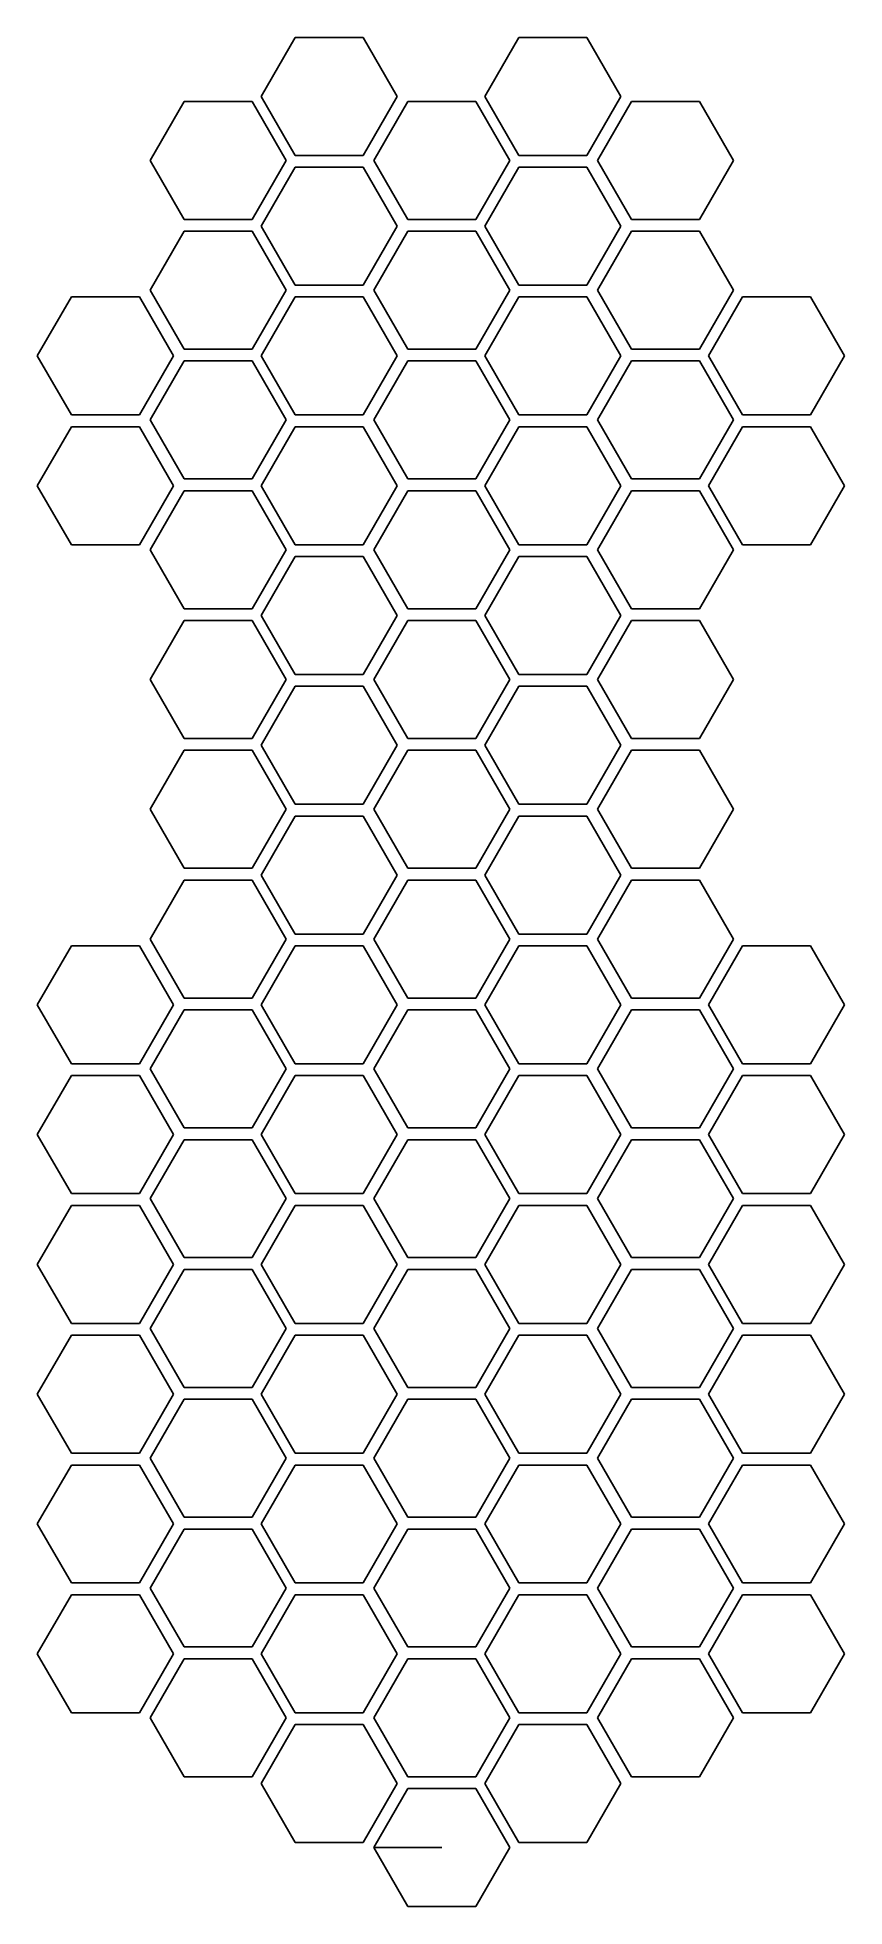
# Model space of a CAD drawing. Header units: millimetres. Extents: x -27 to 27, y -63 to 64.
import ezdxf

# ---------------------------------------------------------------- set-up
doc = ezdxf.new("R2010")
doc.units = ezdxf.units.MM
doc.layers.get('0').update_dxf_attribs({"linetype": 'CONTINUOUS'})

msp = doc.modelspace()

# ---------------------------------------------------------------- linework, layer by layer
for p, q in [((-9.9, 63.78, 0), (-12.21, 59.78, 0)), ((-5.28, 63.78, 0), (-9.9, 63.78, 0)), ((-2.97, 59.78, 0), (-5.28, 63.78, 0)), ((5.28, 63.78, 0), (2.97, 59.78, 0)), ((9.9, 63.78, 0), (5.28, 63.78, 0)), ((12.21, 59.78, 0), (9.9, 63.78, 0)), ((-12.21, 59.78, 0), (-9.9, 55.78, 0)), ((-5.28, 55.78, 0), (-2.97, 59.78, 0)), ((2.97, 59.78, 0), (5.28, 55.78, 0)), ((9.9, 55.78, 0), (12.21, 59.78, 0)), ((-17.43, 59.44, 0), (-19.73, 55.44, 0)), ((-12.81, 59.44, 0), (-17.43, 59.44, 0)), ((-10.5, 55.44, 0), (-12.81, 59.44, 0)), ((-2.25, 59.44, 0), (-4.55, 55.44, 0)), ((2.37, 59.44, 0), (-2.25, 59.44, 0)), ((4.68, 55.44, 0), (2.37, 59.44, 0)), ((12.93, 59.44, 0), (10.63, 55.44, 0)), ((17.55, 59.44, 0), (12.93, 59.44, 0)), ((19.86, 55.44, 0), (17.55, 59.44, 0)), ((-9.9, 55.78, 0), (-5.28, 55.78, 0)), ((5.28, 55.78, 0), (9.9, 55.78, 0)), ((-19.73, 55.44, 0), (-17.43, 51.44, 0)), ((-12.81, 51.44, 0), (-10.5, 55.44, 0)), ((-9.9, 54.98, 0), (-12.21, 50.98, 0)), ((-5.28, 54.98, 0), (-9.9, 54.98, 0)), ((-2.97, 50.98, 0), (-5.28, 54.98, 0)), ((-4.55, 55.44, 0), (-2.25, 51.44, 0)), ((2.37, 51.44, 0), (4.68, 55.44, 0)), ((5.28, 54.98, 0), (2.97, 50.98, 0)), ((9.9, 54.98, 0), (5.28, 54.98, 0)), ((12.21, 50.98, 0), (9.9, 54.98, 0)), ((10.63, 55.44, 0), (12.93, 51.44, 0)), ((17.55, 51.44, 0), (19.86, 55.44, 0)), ((-17.43, 51.44, 0), (-12.81, 51.44, 0)), ((-12.21, 50.98, 0), (-9.9, 46.98, 0)), ((-5.28, 46.98, 0), (-2.97, 50.98, 0)), ((-2.25, 51.44, 0), (2.37, 51.44, 0)), ((2.97, 50.98, 0), (5.28, 46.98, 0)), ((9.9, 46.98, 0), (12.21, 50.98, 0)), ((12.93, 51.44, 0), (17.55, 51.44, 0)), ((-17.43, 50.64, 0), (-19.73, 46.64, 0)), ((-12.81, 50.64, 0), (-17.43, 50.64, 0)), ((-10.5, 46.64, 0), (-12.81, 50.64, 0)), ((-2.25, 50.64, 0), (-4.55, 46.64, 0)), ((2.37, 50.64, 0), (-2.25, 50.64, 0)), ((4.68, 46.64, 0), (2.37, 50.64, 0)), ((12.93, 50.64, 0), (10.63, 46.64, 0)), ((17.55, 50.64, 0), (12.93, 50.64, 0)), ((19.86, 46.64, 0), (17.55, 50.64, 0)), ((-9.9, 46.98, 0), (-5.28, 46.98, 0)), ((5.28, 46.98, 0), (9.9, 46.98, 0)), ((-25.08, 46.18, 0), (-27.39, 42.18, 0)), ((-20.46, 46.18, 0), (-25.08, 46.18, 0)), ((-18.15, 42.18, 0), (-20.46, 46.18, 0)), ((-19.73, 46.64, 0), (-17.43, 42.64, 0)), ((-12.81, 42.64, 0), (-10.5, 46.64, 0)), ((-9.9, 46.18, 0), (-12.21, 42.18, 0)), ((-5.28, 46.18, 0), (-9.9, 46.18, 0)), ((-2.97, 42.18, 0), (-5.28, 46.18, 0)), ((-4.55, 46.64, 0), (-2.25, 42.64, 0)), ((2.37, 42.64, 0), (4.68, 46.64, 0)), ((5.28, 46.18, 0), (2.97, 42.18, 0)), ((9.9, 46.18, 0), (5.28, 46.18, 0)), ((12.21, 42.18, 0), (9.9, 46.18, 0)), ((10.63, 46.64, 0), (12.93, 42.64, 0)), ((17.55, 42.64, 0), (19.86, 46.64, 0)), ((20.46, 46.18, 0), (18.15, 42.18, 0)), ((25.08, 46.18, 0), (20.46, 46.18, 0)), ((27.39, 42.18, 0), (25.08, 46.18, 0)), ((-27.39, 42.18, 0), (-25.08, 38.18, 0)), ((-20.46, 38.18, 0), (-18.15, 42.18, 0)), ((-17.43, 41.84, 0), (-19.73, 37.84, 0)), ((-17.43, 42.64, 0), (-12.81, 42.64, 0)), ((-12.81, 41.84, 0), (-17.43, 41.84, 0)), ((-10.5, 37.84, 0), (-12.81, 41.84, 0)), ((-12.21, 42.18, 0), (-9.9, 38.18, 0)), ((-5.28, 38.18, 0), (-2.97, 42.18, 0)), ((-2.25, 41.84, 0), (-4.55, 37.84, 0)), ((-2.25, 42.64, 0), (2.37, 42.64, 0)), ((2.37, 41.84, 0), (-2.25, 41.84, 0)), ((4.68, 37.84, 0), (2.37, 41.84, 0)), ((2.97, 42.18, 0), (5.28, 38.18, 0)), ((9.9, 38.18, 0), (12.21, 42.18, 0)), ((12.93, 41.84, 0), (10.63, 37.84, 0)), ((12.93, 42.64, 0), (17.55, 42.64, 0)), ((17.55, 41.84, 0), (12.93, 41.84, 0)), ((19.86, 37.84, 0), (17.55, 41.84, 0)), ((18.15, 42.18, 0), (20.46, 38.18, 0)), ((25.08, 38.18, 0), (27.39, 42.18, 0)), ((-25.08, 38.18, 0), (-20.46, 38.18, 0)), ((-9.9, 38.18, 0), (-5.28, 38.18, 0)), ((5.28, 38.18, 0), (9.9, 38.18, 0)), ((20.46, 38.18, 0), (25.08, 38.18, 0)), ((-25.08, 37.38, 0), (-27.39, 33.38, 0)), ((-20.46, 37.38, 0), (-25.08, 37.38, 0)), ((-18.15, 33.38, 0), (-20.46, 37.38, 0)), ((-19.73, 37.84, 0), (-17.43, 33.84, 0)), ((-12.81, 33.84, 0), (-10.5, 37.84, 0)), ((-9.9, 37.38, 0), (-12.21, 33.38, 0)), ((-5.28, 37.38, 0), (-9.9, 37.38, 0)), ((-2.97, 33.38, 0), (-5.28, 37.38, 0)), ((-4.55, 37.84, 0), (-2.25, 33.84, 0)), ((2.37, 33.84, 0), (4.68, 37.84, 0)), ((5.28, 37.38, 0), (2.97, 33.38, 0)), ((9.9, 37.38, 0), (5.28, 37.38, 0)), ((12.21, 33.38, 0), (9.9, 37.38, 0)), ((10.63, 37.84, 0), (12.93, 33.84, 0)), ((17.55, 33.84, 0), (19.86, 37.84, 0)), ((20.46, 37.38, 0), (18.15, 33.38, 0)), ((25.08, 37.38, 0), (20.46, 37.38, 0)), ((27.39, 33.38, 0), (25.08, 37.38, 0)), ((-27.39, 33.38, 0), (-25.08, 29.38, 0)), ((-20.46, 29.38, 0), (-18.15, 33.38, 0)), ((-17.43, 33.04, 0), (-19.73, 29.04, 0)), ((-17.43, 33.84, 0), (-12.81, 33.84, 0)), ((-12.81, 33.04, 0), (-17.43, 33.04, 0)), ((-10.5, 29.04, 0), (-12.81, 33.04, 0)), ((-12.21, 33.38, 0), (-9.9, 29.38, 0)), ((-5.28, 29.38, 0), (-2.97, 33.38, 0)), ((-2.25, 33.04, 0), (-4.55, 29.04, 0)), ((-2.25, 33.84, 0), (2.37, 33.84, 0)), ((2.37, 33.04, 0), (-2.25, 33.04, 0)), ((4.68, 29.04, 0), (2.37, 33.04, 0)), ((2.97, 33.38, 0), (5.28, 29.38, 0)), ((9.9, 29.38, 0), (12.21, 33.38, 0)), ((12.93, 33.04, 0), (10.63, 29.04, 0)), ((12.93, 33.84, 0), (17.55, 33.84, 0)), ((17.55, 33.04, 0), (12.93, 33.04, 0)), ((19.86, 29.04, 0), (17.55, 33.04, 0)), ((18.15, 33.38, 0), (20.46, 29.38, 0)), ((25.08, 29.38, 0), (27.39, 33.38, 0)), ((-25.08, 29.38, 0), (-20.46, 29.38, 0)), ((-9.9, 29.38, 0), (-5.28, 29.38, 0)), ((5.28, 29.38, 0), (9.9, 29.38, 0)), ((20.46, 29.38, 0), (25.08, 29.38, 0)), ((-19.73, 29.04, 0), (-17.43, 25.04, 0)), ((-12.81, 25.04, 0), (-10.5, 29.04, 0)), ((-9.9, 28.58, 0), (-12.21, 24.58, 0)), ((-5.28, 28.58, 0), (-9.9, 28.58, 0)), ((-2.97, 24.58, 0), (-5.28, 28.58, 0)), ((-4.55, 29.04, 0), (-2.25, 25.04, 0)), ((2.37, 25.04, 0), (4.68, 29.04, 0)), ((5.28, 28.58, 0), (2.97, 24.58, 0)), ((9.9, 28.58, 0), (5.28, 28.58, 0)), ((12.21, 24.58, 0), (9.9, 28.58, 0)), ((10.63, 29.04, 0), (12.93, 25.04, 0)), ((17.55, 25.04, 0), (19.86, 29.04, 0)), ((-17.43, 24.24, 0), (-19.73, 20.24, 0)), ((-17.43, 25.04, 0), (-12.81, 25.04, 0)), ((-12.81, 24.24, 0), (-17.43, 24.24, 0)), ((-10.5, 20.24, 0), (-12.81, 24.24, 0)), ((-12.21, 24.58, 0), (-9.9, 20.58, 0)), ((-5.28, 20.58, 0), (-2.97, 24.58, 0)), ((-2.25, 24.24, 0), (-4.55, 20.24, 0)), ((-2.25, 25.04, 0), (2.37, 25.04, 0)), ((2.37, 24.24, 0), (-2.25, 24.24, 0)), ((4.68, 20.24, 0), (2.37, 24.24, 0)), ((2.97, 24.58, 0), (5.28, 20.58, 0)), ((9.9, 20.58, 0), (12.21, 24.58, 0)), ((12.93, 24.24, 0), (10.63, 20.24, 0)), ((12.93, 25.04, 0), (17.55, 25.04, 0)), ((17.55, 24.24, 0), (12.93, 24.24, 0)), ((19.86, 20.24, 0), (17.55, 24.24, 0)), ((-9.9, 20.58, 0), (-5.28, 20.58, 0)), ((5.28, 20.58, 0), (9.9, 20.58, 0)), ((-19.73, 20.24, 0), (-17.43, 16.24, 0)), ((-12.81, 16.24, 0), (-10.5, 20.24, 0)), ((-9.9, 19.78, 0), (-12.21, 15.78, 0)), ((-5.28, 19.78, 0), (-9.9, 19.78, 0)), ((-2.97, 15.78, 0), (-5.28, 19.78, 0)), ((-4.55, 20.24, 0), (-2.25, 16.24, 0)), ((2.37, 16.24, 0), (4.68, 20.24, 0)), ((5.28, 19.78, 0), (2.97, 15.78, 0)), ((9.9, 19.78, 0), (5.28, 19.78, 0)), ((12.21, 15.78, 0), (9.9, 19.78, 0)), ((10.63, 20.24, 0), (12.93, 16.24, 0)), ((17.55, 16.24, 0), (19.86, 20.24, 0)), ((-17.43, 15.44, 0), (-19.73, 11.44, 0)), ((-17.43, 16.24, 0), (-12.81, 16.24, 0)), ((-12.81, 15.44, 0), (-17.43, 15.44, 0)), ((-10.5, 11.44, 0), (-12.81, 15.44, 0)), ((-12.21, 15.78, 0), (-9.9, 11.78, 0)), ((-5.28, 11.78, 0), (-2.97, 15.78, 0)), ((-2.25, 15.44, 0), (-4.55, 11.44, 0)), ((-2.25, 16.24, 0), (2.37, 16.24, 0)), ((2.37, 15.44, 0), (-2.25, 15.44, 0)), ((4.68, 11.44, 0), (2.37, 15.44, 0)), ((2.97, 15.78, 0), (5.28, 11.78, 0)), ((9.9, 11.78, 0), (12.21, 15.78, 0)), ((12.93, 15.44, 0), (10.63, 11.44, 0)), ((12.93, 16.24, 0), (17.55, 16.24, 0)), ((17.55, 15.44, 0), (12.93, 15.44, 0)), ((19.86, 11.44, 0), (17.55, 15.44, 0)), ((-19.73, 11.44, 0), (-17.43, 7.44, 0)), ((-12.81, 7.44, 0), (-10.5, 11.44, 0)), ((-9.9, 11.78, 0), (-5.28, 11.78, 0)), ((-4.55, 11.44, 0), (-2.25, 7.44, 0)), ((2.37, 7.44, 0), (4.68, 11.44, 0)), ((5.28, 11.78, 0), (9.9, 11.78, 0)), ((10.63, 11.44, 0), (12.93, 7.44, 0)), ((17.55, 7.44, 0), (19.86, 11.44, 0)), ((-9.9, 10.98, 0), (-12.21, 6.98, 0)), ((-5.28, 10.98, 0), (-9.9, 10.98, 0)), ((-2.97, 6.98, 0), (-5.28, 10.98, 0)), ((5.28, 10.98, 0), (2.97, 6.98, 0)), ((9.9, 10.98, 0), (5.28, 10.98, 0)), ((12.21, 6.98, 0), (9.9, 10.98, 0)), ((-17.43, 6.64, 0), (-19.73, 2.64, 0)), ((-17.43, 7.44, 0), (-12.81, 7.44, 0)), ((-12.81, 6.64, 0), (-17.43, 6.64, 0)), ((-10.5, 2.64, 0), (-12.81, 6.64, 0)), ((-12.21, 6.98, 0), (-9.9, 2.98, 0)), ((-5.28, 2.98, 0), (-2.97, 6.98, 0)), ((-2.25, 6.64, 0), (-4.55, 2.64, 0)), ((-2.25, 7.44, 0), (2.37, 7.44, 0)), ((2.37, 6.64, 0), (-2.25, 6.64, 0)), ((4.68, 2.64, 0), (2.37, 6.64, 0)), ((2.97, 6.98, 0), (5.28, 2.98, 0)), ((9.9, 2.98, 0), (12.21, 6.98, 0)), ((12.93, 6.64, 0), (10.63, 2.64, 0)), ((12.93, 7.44, 0), (17.55, 7.44, 0)), ((17.55, 6.64, 0), (12.93, 6.64, 0)), ((19.86, 2.64, 0), (17.55, 6.64, 0)), ((-19.73, 2.64, 0), (-17.43, -1.36, 0)), ((-12.81, -1.36, 0), (-10.5, 2.64, 0)), ((-9.9, 2.98, 0), (-5.28, 2.98, 0)), ((-4.55, 2.64, 0), (-2.25, -1.36, 0)), ((2.37, -1.36, 0), (4.68, 2.64, 0)), ((5.28, 2.98, 0), (9.9, 2.98, 0)), ((10.63, 2.64, 0), (12.93, -1.36, 0)), ((17.55, -1.36, 0), (19.86, 2.64, 0)), ((-25.08, 2.18, 0), (-27.39, -1.82, 0)), ((-20.46, 2.18, 0), (-25.08, 2.18, 0)), ((-18.15, -1.82, 0), (-20.46, 2.18, 0)), ((-9.9, 2.18, 0), (-12.21, -1.82, 0)), ((-5.28, 2.18, 0), (-9.9, 2.18, 0)), ((-2.97, -1.82, 0), (-5.28, 2.18, 0)), ((5.28, 2.18, 0), (2.97, -1.82, 0)), ((9.9, 2.18, 0), (5.28, 2.18, 0)), ((12.21, -1.82, 0), (9.9, 2.18, 0)), ((20.46, 2.18, 0), (18.15, -1.82, 0)), ((25.08, 2.18, 0), (20.46, 2.18, 0)), ((27.39, -1.82, 0), (25.08, 2.18, 0)), ((-27.39, -1.82, 0), (-25.08, -5.82, 0)), ((-20.46, -5.82, 0), (-18.15, -1.82, 0)), ((-17.43, -2.16, 0), (-19.73, -6.16, 0)), ((-17.43, -1.36, 0), (-12.81, -1.36, 0)), ((-12.81, -2.16, 0), (-17.43, -2.16, 0)), ((-10.5, -6.16, 0), (-12.81, -2.16, 0)), ((-12.21, -1.82, 0), (-9.9, -5.82, 0)), ((-5.28, -5.82, 0), (-2.97, -1.82, 0)), ((-2.25, -2.16, 0), (-4.55, -6.16, 0)), ((-2.25, -1.36, 0), (2.37, -1.36, 0)), ((2.37, -2.16, 0), (-2.25, -2.16, 0)), ((4.68, -6.16, 0), (2.37, -2.16, 0)), ((2.97, -1.82, 0), (5.28, -5.82, 0)), ((9.9, -5.82, 0), (12.21, -1.82, 0)), ((12.93, -2.16, 0), (10.63, -6.16, 0)), ((12.93, -1.36, 0), (17.55, -1.36, 0)), ((17.55, -2.16, 0), (12.93, -2.16, 0)), ((19.86, -6.16, 0), (17.55, -2.16, 0)), ((18.15, -1.82, 0), (20.46, -5.82, 0)), ((25.08, -5.82, 0), (27.39, -1.82, 0)), ((-25.08, -5.82, 0), (-20.46, -5.82, 0)), ((-19.73, -6.16, 0), (-17.43, -10.16, 0)), ((-12.81, -10.16, 0), (-10.5, -6.16, 0)), ((-9.9, -5.82, 0), (-5.28, -5.82, 0)), ((-4.55, -6.16, 0), (-2.25, -10.16, 0)), ((2.37, -10.16, 0), (4.68, -6.16, 0)), ((5.28, -5.82, 0), (9.9, -5.82, 0)), ((10.63, -6.16, 0), (12.93, -10.16, 0)), ((17.55, -10.16, 0), (19.86, -6.16, 0)), ((20.46, -5.82, 0), (25.08, -5.82, 0)), ((-25.08, -6.62, 0), (-27.39, -10.62, 0)), ((-20.46, -6.62, 0), (-25.08, -6.62, 0)), ((-18.15, -10.62, 0), (-20.46, -6.62, 0)), ((-9.9, -6.62, 0), (-12.21, -10.62, 0)), ((-5.28, -6.62, 0), (-9.9, -6.62, 0)), ((-2.97, -10.62, 0), (-5.28, -6.62, 0)), ((5.28, -6.62, 0), (2.97, -10.62, 0)), ((9.9, -6.62, 0), (5.28, -6.62, 0)), ((12.21, -10.62, 0), (9.9, -6.62, 0)), ((20.46, -6.62, 0), (18.15, -10.62, 0)), ((25.08, -6.62, 0), (20.46, -6.62, 0)), ((27.39, -10.62, 0), (25.08, -6.62, 0)), ((-27.39, -10.62, 0), (-25.08, -14.62, 0)), ((-20.46, -14.62, 0), (-18.15, -10.62, 0)), ((-17.43, -10.96, 0), (-19.73, -14.96, 0)), ((-17.43, -10.16, 0), (-12.81, -10.16, 0)), ((-12.81, -10.96, 0), (-17.43, -10.96, 0)), ((-10.5, -14.96, 0), (-12.81, -10.96, 0)), ((-12.21, -10.62, 0), (-9.9, -14.62, 0)), ((-5.28, -14.62, 0), (-2.97, -10.62, 0)), ((-2.25, -10.96, 0), (-4.55, -14.96, 0)), ((-2.25, -10.16, 0), (2.37, -10.16, 0)), ((2.37, -10.96, 0), (-2.25, -10.96, 0)), ((4.68, -14.96, 0), (2.37, -10.96, 0)), ((2.97, -10.62, 0), (5.28, -14.62, 0)), ((9.9, -14.62, 0), (12.21, -10.62, 0)), ((12.93, -10.96, 0), (10.63, -14.96, 0)), ((12.93, -10.16, 0), (17.55, -10.16, 0)), ((17.55, -10.96, 0), (12.93, -10.96, 0)), ((19.86, -14.96, 0), (17.55, -10.96, 0)), ((18.15, -10.62, 0), (20.46, -14.62, 0)), ((25.08, -14.62, 0), (27.39, -10.62, 0)), ((-25.08, -14.62, 0), (-20.46, -14.62, 0)), ((-19.73, -14.96, 0), (-17.43, -18.96, 0)), ((-12.81, -18.96, 0), (-10.5, -14.96, 0)), ((-9.9, -14.62, 0), (-5.28, -14.62, 0)), ((-4.55, -14.96, 0), (-2.25, -18.96, 0)), ((2.37, -18.96, 0), (4.68, -14.96, 0)), ((5.28, -14.62, 0), (9.9, -14.62, 0)), ((10.63, -14.96, 0), (12.93, -18.96, 0)), ((17.55, -18.96, 0), (19.86, -14.96, 0)), ((20.46, -14.62, 0), (25.08, -14.62, 0)), ((-25.08, -15.42, 0), (-27.39, -19.42, 0)), ((-20.46, -15.42, 0), (-25.08, -15.42, 0)), ((-18.15, -19.42, 0), (-20.46, -15.42, 0)), ((-9.9, -15.42, 0), (-12.21, -19.42, 0)), ((-5.28, -15.42, 0), (-9.9, -15.42, 0)), ((-2.97, -19.42, 0), (-5.28, -15.42, 0)), ((5.28, -15.42, 0), (2.97, -19.42, 0)), ((9.9, -15.42, 0), (5.28, -15.42, 0)), ((12.21, -19.42, 0), (9.9, -15.42, 0)), ((20.46, -15.42, 0), (18.15, -19.42, 0)), ((25.08, -15.42, 0), (20.46, -15.42, 0)), ((27.39, -19.42, 0), (25.08, -15.42, 0)), ((-17.43, -18.96, 0), (-12.81, -18.96, 0)), ((-2.25, -18.96, 0), (2.37, -18.96, 0)), ((12.93, -18.96, 0), (17.55, -18.96, 0)), ((-27.39, -19.42, 0), (-25.08, -23.42, 0)), ((-20.46, -23.42, 0), (-18.15, -19.42, 0)), ((-17.43, -19.76, 0), (-19.73, -23.76, 0)), ((-12.81, -19.76, 0), (-17.43, -19.76, 0)), ((-10.5, -23.76, 0), (-12.81, -19.76, 0)), ((-12.21, -19.42, 0), (-9.9, -23.42, 0)), ((-5.28, -23.42, 0), (-2.97, -19.42, 0)), ((-2.25, -19.76, 0), (-4.55, -23.76, 0)), ((2.37, -19.76, 0), (-2.25, -19.76, 0)), ((4.68, -23.76, 0), (2.37, -19.76, 0)), ((2.97, -19.42, 0), (5.28, -23.42, 0)), ((9.9, -23.42, 0), (12.21, -19.42, 0)), ((12.93, -19.76, 0), (10.63, -23.76, 0)), ((17.55, -19.76, 0), (12.93, -19.76, 0)), ((19.86, -23.76, 0), (17.55, -19.76, 0)), ((18.15, -19.42, 0), (20.46, -23.42, 0)), ((25.08, -23.42, 0), (27.39, -19.42, 0)), ((-25.08, -23.42, 0), (-20.46, -23.42, 0)), ((-19.73, -23.76, 0), (-17.43, -27.76, 0)), ((-12.81, -27.76, 0), (-10.5, -23.76, 0)), ((-9.9, -23.42, 0), (-5.28, -23.42, 0)), ((-4.55, -23.76, 0), (-2.25, -27.76, 0)), ((2.37, -27.76, 0), (4.68, -23.76, 0)), ((5.28, -23.42, 0), (9.9, -23.42, 0)), ((10.63, -23.76, 0), (12.93, -27.76, 0)), ((17.55, -27.76, 0), (19.86, -23.76, 0)), ((20.46, -23.42, 0), (25.08, -23.42, 0)), ((-25.08, -24.22, 0), (-27.39, -28.22, 0)), ((-20.46, -24.22, 0), (-25.08, -24.22, 0)), ((-18.15, -28.22, 0), (-20.46, -24.22, 0)), ((-9.9, -24.22, 0), (-12.21, -28.22, 0)), ((-5.28, -24.22, 0), (-9.9, -24.22, 0)), ((-2.97, -28.22, 0), (-5.28, -24.22, 0)), ((5.28, -24.22, 0), (2.97, -28.22, 0)), ((9.9, -24.22, 0), (5.28, -24.22, 0)), ((12.21, -28.22, 0), (9.9, -24.22, 0)), ((20.46, -24.22, 0), (18.15, -28.22, 0)), ((25.08, -24.22, 0), (20.46, -24.22, 0)), ((27.39, -28.22, 0), (25.08, -24.22, 0)), ((-17.43, -27.76, 0), (-12.81, -27.76, 0)), ((-2.25, -27.76, 0), (2.37, -27.76, 0)), ((12.93, -27.76, 0), (17.55, -27.76, 0)), ((-27.39, -28.22, 0), (-25.08, -32.22, 0)), ((-20.46, -32.22, 0), (-18.15, -28.22, 0)), ((-17.43, -28.56, 0), (-19.73, -32.56, 0)), ((-12.81, -28.56, 0), (-17.43, -28.56, 0)), ((-10.5, -32.56, 0), (-12.81, -28.56, 0)), ((-12.21, -28.22, 0), (-9.9, -32.22, 0)), ((-5.28, -32.22, 0), (-2.97, -28.22, 0)), ((-2.25, -28.56, 0), (-4.55, -32.56, 0)), ((2.37, -28.56, 0), (-2.25, -28.56, 0)), ((4.68, -32.56, 0), (2.37, -28.56, 0)), ((2.97, -28.22, 0), (5.28, -32.22, 0)), ((9.9, -32.22, 0), (12.21, -28.22, 0)), ((12.93, -28.56, 0), (10.63, -32.56, 0)), ((17.55, -28.56, 0), (12.93, -28.56, 0)), ((19.86, -32.56, 0), (17.55, -28.56, 0)), ((18.15, -28.22, 0), (20.46, -32.22, 0)), ((25.08, -32.22, 0), (27.39, -28.22, 0)), ((-25.08, -32.22, 0), (-20.46, -32.22, 0)), ((-19.73, -32.56, 0), (-17.43, -36.56, 0)), ((-12.81, -36.56, 0), (-10.5, -32.56, 0)), ((-9.9, -32.22, 0), (-5.28, -32.22, 0)), ((-4.55, -32.56, 0), (-2.25, -36.56, 0)), ((2.37, -36.56, 0), (4.68, -32.56, 0)), ((5.28, -32.22, 0), (9.9, -32.22, 0)), ((10.63, -32.56, 0), (12.93, -36.56, 0)), ((17.55, -36.56, 0), (19.86, -32.56, 0)), ((20.46, -32.22, 0), (25.08, -32.22, 0)), ((-25.08, -33.02, 0), (-27.39, -37.02, 0)), ((-20.46, -33.02, 0), (-25.08, -33.02, 0)), ((-18.15, -37.02, 0), (-20.46, -33.02, 0)), ((-9.9, -33.02, 0), (-12.21, -37.02, 0)), ((-5.28, -33.02, 0), (-9.9, -33.02, 0)), ((-2.97, -37.02, 0), (-5.28, -33.02, 0)), ((5.28, -33.02, 0), (2.97, -37.02, 0)), ((9.9, -33.02, 0), (5.28, -33.02, 0)), ((12.21, -37.02, 0), (9.9, -33.02, 0)), ((20.46, -33.02, 0), (18.15, -37.02, 0)), ((25.08, -33.02, 0), (20.46, -33.02, 0)), ((27.39, -37.02, 0), (25.08, -33.02, 0)), ((-17.43, -36.56, 0), (-12.81, -36.56, 0)), ((-2.25, -36.56, 0), (2.37, -36.56, 0)), ((12.93, -36.56, 0), (17.55, -36.56, 0)), ((-27.39, -37.02, 0), (-25.08, -41.02, 0)), ((-20.46, -41.02, 0), (-18.15, -37.02, 0)), ((-17.43, -37.36, 0), (-19.73, -41.36, 0)), ((-12.81, -37.36, 0), (-17.43, -37.36, 0)), ((-10.5, -41.36, 0), (-12.81, -37.36, 0)), ((-12.21, -37.02, 0), (-9.9, -41.02, 0)), ((-5.28, -41.02, 0), (-2.97, -37.02, 0)), ((-2.25, -37.36, 0), (-4.55, -41.36, 0)), ((2.37, -37.36, 0), (-2.25, -37.36, 0)), ((4.68, -41.36, 0), (2.37, -37.36, 0)), ((2.97, -37.02, 0), (5.28, -41.02, 0)), ((9.9, -41.02, 0), (12.21, -37.02, 0)), ((12.93, -37.36, 0), (10.63, -41.36, 0)), ((17.55, -37.36, 0), (12.93, -37.36, 0)), ((19.86, -41.36, 0), (17.55, -37.36, 0)), ((18.15, -37.02, 0), (20.46, -41.02, 0)), ((25.08, -41.02, 0), (27.39, -37.02, 0)), ((-25.08, -41.82, 0), (-27.39, -45.82, 0)), ((-25.08, -41.02, 0), (-20.46, -41.02, 0)), ((-20.46, -41.82, 0), (-25.08, -41.82, 0)), ((-18.15, -45.82, 0), (-20.46, -41.82, 0)), ((-19.73, -41.36, 0), (-17.43, -45.36, 0)), ((-12.81, -45.36, 0), (-10.5, -41.36, 0)), ((-9.9, -41.82, 0), (-12.21, -45.82, 0)), ((-9.9, -41.02, 0), (-5.28, -41.02, 0)), ((-5.28, -41.82, 0), (-9.9, -41.82, 0)), ((-2.97, -45.82, 0), (-5.28, -41.82, 0)), ((-4.55, -41.36, 0), (-2.25, -45.36, 0)), ((2.37, -45.36, 0), (4.68, -41.36, 0)), ((5.28, -41.82, 0), (2.97, -45.82, 0)), ((5.28, -41.02, 0), (9.9, -41.02, 0)), ((9.9, -41.82, 0), (5.28, -41.82, 0)), ((12.21, -45.82, 0), (9.9, -41.82, 0)), ((10.63, -41.36, 0), (12.93, -45.36, 0)), ((17.55, -45.36, 0), (19.86, -41.36, 0)), ((20.46, -41.82, 0), (18.15, -45.82, 0)), ((20.46, -41.02, 0), (25.08, -41.02, 0)), ((25.08, -41.82, 0), (20.46, -41.82, 0)), ((27.39, -45.82, 0), (25.08, -41.82, 0)), ((-17.43, -45.36, 0), (-12.81, -45.36, 0)), ((-2.25, -45.36, 0), (2.37, -45.36, 0)), ((12.93, -45.36, 0), (17.55, -45.36, 0)), ((-27.39, -45.82, 0), (-25.08, -49.82, 0)), ((-20.46, -49.82, 0), (-18.15, -45.82, 0)), ((-17.43, -46.16, 0), (-19.73, -50.16, 0)), ((-12.81, -46.16, 0), (-17.43, -46.16, 0)), ((-10.5, -50.16, 0), (-12.81, -46.16, 0)), ((-12.21, -45.82, 0), (-9.9, -49.82, 0)), ((-5.28, -49.82, 0), (-2.97, -45.82, 0)), ((-2.25, -46.16, 0), (-4.55, -50.16, 0)), ((2.37, -46.16, 0), (-2.25, -46.16, 0)), ((4.68, -50.16, 0), (2.37, -46.16, 0)), ((2.97, -45.82, 0), (5.28, -49.82, 0)), ((9.9, -49.82, 0), (12.21, -45.82, 0)), ((12.93, -46.16, 0), (10.63, -50.16, 0)), ((17.55, -46.16, 0), (12.93, -46.16, 0)), ((19.86, -50.16, 0), (17.55, -46.16, 0)), ((18.15, -45.82, 0), (20.46, -49.82, 0)), ((25.08, -49.82, 0), (27.39, -45.82, 0)), ((-25.08, -49.82, 0), (-20.46, -49.82, 0)), ((-19.73, -50.16, 0), (-17.43, -54.16, 0)), ((-12.81, -54.16, 0), (-10.5, -50.16, 0)), ((-9.9, -50.62, 0), (-12.21, -54.62, 0)), ((-9.9, -49.82, 0), (-5.28, -49.82, 0)), ((-5.28, -50.62, 0), (-9.9, -50.62, 0)), ((-2.97, -54.62, 0), (-5.28, -50.62, 0)), ((-4.55, -50.16, 0), (-2.25, -54.16, 0)), ((2.37, -54.16, 0), (4.68, -50.16, 0)), ((5.28, -50.62, 0), (2.97, -54.62, 0)), ((5.28, -49.82, 0), (9.9, -49.82, 0)), ((9.9, -50.62, 0), (5.28, -50.62, 0)), ((12.21, -54.62, 0), (9.9, -50.62, 0)), ((10.63, -50.16, 0), (12.93, -54.16, 0)), ((17.55, -54.16, 0), (19.86, -50.16, 0)), ((20.46, -49.82, 0), (25.08, -49.82, 0)), ((-17.43, -54.16, 0), (-12.81, -54.16, 0)), ((-2.25, -54.16, 0), (2.37, -54.16, 0)), ((12.93, -54.16, 0), (17.55, -54.16, 0)), ((-12.21, -54.62, 0), (-9.9, -58.62, 0)), ((-5.28, -58.62, 0), (-2.97, -54.62, 0)), ((-2.25, -54.96, 0), (-4.55, -58.96, 0)), ((2.37, -54.96, 0), (-2.25, -54.96, 0)), ((4.68, -58.96, 0), (2.37, -54.96, 0)), ((2.97, -54.62, 0), (5.28, -58.62, 0)), ((9.9, -58.62, 0), (12.21, -54.62, 0)), ((-9.9, -58.62, 0), (-5.28, -58.62, 0)), ((-4.55, -58.96, 0), (-0.38, -58.96, 0)), ((-4.55, -58.96, 0), (-2.25, -62.96, 0)), ((-4.55, -58.96, 0), (0.06, -58.96, 0)), ((2.37, -62.96, 0), (4.68, -58.96, 0)), ((5.28, -58.62, 0), (9.9, -58.62, 0)), ((-2.25, -62.96, 0), (2.37, -62.96, 0))]:
    msp.add_line(p, q)

doc.saveas('drawing.dxf')
